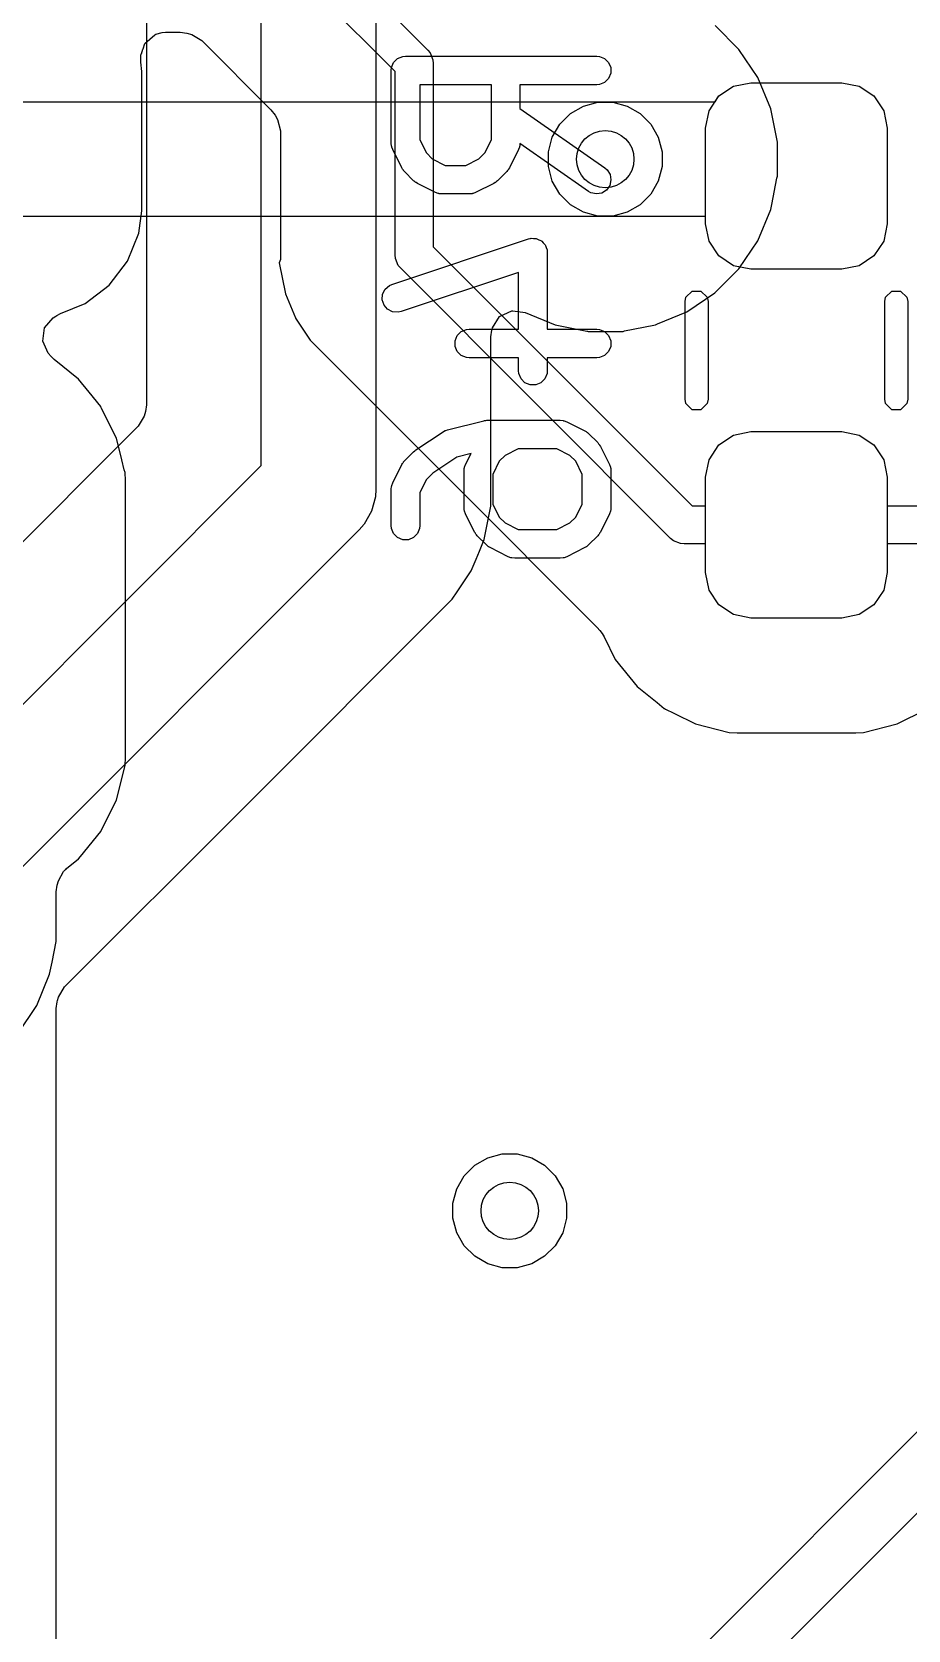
# Model space of a CAD drawing. Header units: inches. Extents: x 1.3 to 5.24, y -7.03 to -1.12.
# Drawn here: x 2.3622 to 2.5427, y -5.5784 to -5.2494 of the extents above; entities that cross this region are included whole.
import ezdxf

# ---------------------------------------------------------------- set-up
doc = ezdxf.new("R2010")
doc.units = ezdxf.units.IN
doc.header["$MEASUREMENT"] = 0
for name, color, linetype, true_color in [('B.Cu', 153, 'CONTINUOUS', 0x4d7fc4), ('B.Mask', 4, 'CONTINUOUS', 0x02ffee), ('B.Paste', 132, 'CONTINUOUS', 0x00c2c2), ('B.Silkscreen', 31, 'CONTINUOUS', 0xe8b2a7), ('F.Cu', 13, 'CONTINUOUS', 0xc83434), ('In1.Cu', 91, 'CONTINUOUS', 0x7fc87f), ('In2.Cu', 33, 'CONTINUOUS', 0xce7d2c)]:
    doc.layers.add(name, color=color, linetype=linetype, true_color=true_color)

msp = doc.modelspace()

# ---------------------------------------------------------------- linework, layer by layer
at = {"layer": 'B.Cu', "linetype": 'CONTINUOUS'}
for p, q in [((2.40967, -5.21907), (2.44373, -5.25312)), ((2.43701, -5.25754), (2.40526, -5.22579)), ((2.38542, -5.25174), (2.3875, -5.24996)), ((2.3875, -5.24996), (2.3877, -5.24986)), ((2.3877, -5.24986), (2.38903, -5.24948)), ((2.3877, -5.24986), (2.3877, -5.24986)), ((2.3877, -5.24986), (2.3877, -5.24986)), ((2.38903, -5.24948), (2.38904, -5.24948)), ((2.38904, -5.24948), (2.38971, -5.24943)), ((2.38971, -5.24943), (2.39274, -5.24943)), ((2.39274, -5.24943), (2.39412, -5.24963)), ((2.39412, -5.24963), (2.39511, -5.24992)), ((2.39511, -5.24992), (2.39719, -5.25115)), ((2.39719, -5.25115), (2.41144, -5.2654)), ((2.38462, -5.2555), (2.38463, -5.25465)), ((2.38463, -5.25425), (2.38469, -5.25392)), ((2.38463, -5.25436), (2.38463, -5.25425)), ((2.38463, -5.25437), (2.38463, -5.25436)), ((2.38463, -5.25465), (2.38463, -5.25437)), ((2.38463, -5.25465), (2.38463, -5.25465)), ((2.38469, -5.25392), (2.38476, -5.25393)), ((2.38476, -5.25393), (2.38506, -5.25292)), ((2.38506, -5.25292), (2.38508, -5.25285)), ((2.38508, -5.25285), (2.38509, -5.25284)), ((2.38509, -5.25284), (2.38542, -5.25174)), ((2.44373, -5.25312), (2.44422, -5.25372)), ((2.44422, -5.25372), (2.44481, -5.25514)), ((2.38461, -5.25556), (2.38462, -5.2555)), ((2.38461, -5.2556), (2.38461, -5.25556)), ((2.38486, -5.25751), (2.38461, -5.2556)), ((2.38486, -5.2862), (2.38486, -5.25751)), ((2.38486, -5.25751), (2.38486, -5.25751)), ((2.38486, -5.25751), (2.38486, -5.25751)), ((2.43701, -5.29528), (2.43701, -5.25754)), ((2.44481, -5.25514), (2.44488, -5.25591)), ((2.44488, -5.25591), (2.44488, -5.29364)), ((2.50372, -5.26258), (2.50676, -5.26055)), ((2.50676, -5.26055), (2.51033, -5.25984)), ((2.51033, -5.25984), (2.52904, -5.25984)), ((2.52904, -5.25984), (2.53261, -5.26055)), ((2.53261, -5.26055), (2.53565, -5.26258)), ((2.47312, -5.26622), (2.4758, -5.26468)), ((2.4758, -5.26468), (2.47877, -5.26388)), ((2.47877, -5.26388), (2.48031, -5.26378)), ((2.48031, -5.26378), (2.50292, -5.26378)), ((2.50292, -5.26378), (2.50372, -5.26258)), ((2.53565, -5.26258), (2.53767, -5.26561)), ((2.41144, -5.2654), (2.41227, -5.26652)), ((2.41227, -5.26652), (2.41277, -5.26742)), ((2.41277, -5.26742), (2.41337, -5.26976)), ((2.47094, -5.2684), (2.47312, -5.26622)), ((2.53767, -5.26561), (2.53839, -5.26919)), ((2.41337, -5.26976), (2.41337, -5.29625)), ((2.46861, -5.27405), (2.4694, -5.27107)), ((2.4694, -5.27107), (2.47094, -5.2684)), ((2.53839, -5.26919), (2.53839, -5.28888)), ((2.46861, -5.27713), (2.46861, -5.27405)), ((2.4694, -5.28011), (2.46861, -5.27713)), ((2.47094, -5.28278), (2.4694, -5.28011)), ((2.47312, -5.28496), (2.47094, -5.28278)), ((2.38425, -5.29082), (2.38486, -5.2862)), ((2.4758, -5.2865), (2.47312, -5.28496)), ((2.47877, -5.2873), (2.4758, -5.2865)), ((2.48031, -5.2874), (2.47877, -5.2873)), ((2.50098, -5.2874), (2.48031, -5.2874)), ((2.50098, -5.28888), (2.50098, -5.2874)), ((2.38187, -5.29657), (2.38425, -5.29082)), ((2.5017, -5.29246), (2.50098, -5.28888)), ((2.53839, -5.28888), (2.53767, -5.29246)), ((2.44488, -5.29364), (2.49819, -5.34695)), ((2.50372, -5.29549), (2.5017, -5.29246)), ((2.53767, -5.29246), (2.53565, -5.29549)), ((2.37808, -5.30151), (2.38187, -5.29657)), ((2.41337, -5.29625), (2.41316, -5.29695)), ((2.41316, -5.29695), (2.41443, -5.30332)), ((2.43708, -5.29604), (2.43701, -5.29528)), ((2.43767, -5.29746), (2.43708, -5.29604)), ((2.43816, -5.29806), (2.43767, -5.29746)), ((2.50676, -5.29752), (2.50372, -5.29549)), ((2.51033, -5.29823), (2.50676, -5.29752)), ((2.53261, -5.29752), (2.52904, -5.29823)), ((2.53565, -5.29549), (2.53261, -5.29752)), ((2.49377, -5.35367), (2.43816, -5.29806)), ((2.52904, -5.29823), (2.51033, -5.29823)), ((2.37314, -5.3053), (2.37808, -5.30151)), ((2.41443, -5.30332), (2.41443, -5.30332)), ((2.41443, -5.30332), (2.41443, -5.30332)), ((2.41443, -5.30332), (2.41443, -5.30332)), ((2.41443, -5.30332), (2.41443, -5.30332)), ((2.41443, -5.30332), (2.41648, -5.30829)), ((2.36731, -5.3078), (2.36809, -5.30739)), ((2.36809, -5.30739), (2.37314, -5.3053)), ((2.36442, -5.31306), (2.36481, -5.31034)), ((2.36481, -5.31034), (2.3666, -5.30826)), ((2.3666, -5.30826), (2.36714, -5.30791)), ((2.36714, -5.30791), (2.36731, -5.3078)), ((2.36714, -5.30791), (2.36714, -5.30791)), ((2.41648, -5.30829), (2.4165, -5.30834)), ((2.4165, -5.30834), (2.41952, -5.31286)), ((2.36557, -5.31556), (2.36442, -5.31306)), ((2.41952, -5.31286), (2.41952, -5.31286)), ((2.41952, -5.31286), (2.44924, -5.34257)), ((2.36613, -5.31621), (2.36557, -5.31556)), ((2.36675, -5.31681), (2.36613, -5.31621)), ((2.37181, -5.32087), (2.36675, -5.31681)), ((2.37399, -5.32358), (2.37181, -5.32087)), ((2.37181, -5.32087), (2.37181, -5.32087)), ((2.37637, -5.32655), (2.37399, -5.32358)), ((2.37649, -5.32679), (2.37637, -5.32655)), ((2.37637, -5.32655), (2.37637, -5.32655)), ((2.37961, -5.33307), (2.37649, -5.32679)), ((2.38071, -5.33752), (2.37961, -5.33307)), ((2.50372, -5.33443), (2.50676, -5.3324)), ((2.50676, -5.3324), (2.51033, -5.33169)), ((2.51033, -5.33169), (2.52904, -5.33169)), ((2.52904, -5.33169), (2.53261, -5.3324)), ((2.53261, -5.3324), (2.53565, -5.33443)), ((2.5017, -5.33747), (2.50372, -5.33443)), ((2.53565, -5.33443), (2.53767, -5.33747)), ((2.38122, -5.33953), (2.38071, -5.33752)), ((2.38137, -5.34014), (2.38122, -5.33953)), ((2.38148, -5.34177), (2.38137, -5.34014)), ((2.50098, -5.34104), (2.5017, -5.33747)), ((2.53767, -5.33747), (2.53839, -5.34104)), ((2.38148, -5.39878), (2.38148, -5.34177)), ((2.44924, -5.34257), (2.47867, -5.37201)), ((2.50098, -5.34695), (2.50098, -5.34104)), ((2.53839, -5.34104), (2.53839, -5.34695)), ((2.49819, -5.34695), (2.50098, -5.34695)), ((2.53839, -5.34695), (2.56004, -5.34695)), ((2.49437, -5.35416), (2.49377, -5.35367)), ((2.49579, -5.35475), (2.49437, -5.35416)), ((2.49656, -5.35482), (2.49579, -5.35475)), ((2.50098, -5.35482), (2.49656, -5.35482)), ((2.50098, -5.36073), (2.50098, -5.35482)), ((2.56004, -5.35482), (2.53839, -5.35482)), ((2.53839, -5.35482), (2.53839, -5.36073)), ((2.5017, -5.36431), (2.50098, -5.36073)), ((2.53839, -5.36073), (2.53767, -5.36431)), ((2.50372, -5.36734), (2.5017, -5.36431)), ((2.53767, -5.36431), (2.53565, -5.36734)), ((2.50676, -5.36937), (2.50372, -5.36734)), ((2.51033, -5.37008), (2.50676, -5.36937)), ((2.52904, -5.37008), (2.51033, -5.37008)), ((2.53261, -5.36937), (2.52904, -5.37008)), ((2.53565, -5.36734), (2.53261, -5.36937)), ((2.47867, -5.37201), (2.47919, -5.37261)), ((2.47919, -5.37261), (2.47965, -5.37325)), ((2.47965, -5.37325), (2.48005, -5.37393)), ((2.48005, -5.37393), (2.48237, -5.3786)), ((2.48237, -5.3786), (2.48237, -5.3786)), ((2.48237, -5.3786), (2.48535, -5.38231)), ((2.48535, -5.38231), (2.48535, -5.38231)), ((2.48535, -5.38231), (2.48535, -5.38231)), ((2.48535, -5.38231), (2.48687, -5.38419)), ((2.48687, -5.38419), (2.48687, -5.3842)), ((2.48687, -5.3842), (2.49097, -5.38749)), ((2.49097, -5.38749), (2.49246, -5.38869)), ((2.49246, -5.38869), (2.49246, -5.38869)), ((2.49246, -5.38869), (2.49251, -5.38873)), ((2.49251, -5.38873), (2.49273, -5.38882)), ((2.49273, -5.38882), (2.49446, -5.38968)), ((2.49446, -5.38968), (2.49446, -5.38968)), ((2.49446, -5.38968), (2.49889, -5.39188)), ((2.54048, -5.39188), (2.54642, -5.38894)), ((2.49889, -5.39188), (2.50585, -5.39361)), ((2.53352, -5.39361), (2.54048, -5.39188)), ((2.50585, -5.39361), (2.50585, -5.39361)), ((2.50585, -5.39361), (2.50585, -5.39361)), ((2.50585, -5.39361), (2.50747, -5.39372)), ((2.50747, -5.39372), (2.5319, -5.39372)), ((2.5319, -5.39372), (2.53352, -5.39361)), ((2.38137, -5.40041), (2.38148, -5.39878)), ((2.37961, -5.40748), (2.38137, -5.40041)), ((2.37637, -5.41401), (2.37961, -5.40748)), ((2.37221, -5.41919), (2.37637, -5.41401)), ((2.37181, -5.41968), (2.37221, -5.41919)), ((2.37221, -5.41919), (2.37221, -5.41919)), ((2.37221, -5.41919), (2.37221, -5.41919)), ((2.36767, -5.42415), (2.36872, -5.42226)), ((2.36872, -5.42226), (2.36876, -5.42221)), ((2.36876, -5.42221), (2.36914, -5.42185)), ((2.36914, -5.42185), (2.36915, -5.42183)), ((2.36915, -5.42183), (2.36917, -5.42183)), ((2.36917, -5.42183), (2.36934, -5.42167)), ((2.36934, -5.42167), (2.37181, -5.41968)), ((2.3672, -5.42642), (2.3674, -5.42505)), ((2.3674, -5.42505), (2.36767, -5.42415)), ((2.3672, -5.43657), (2.3672, -5.42642)), ((2.36634, -5.44092), (2.36719, -5.43665)), ((2.36719, -5.43665), (2.3672, -5.43657)), ((2.36584, -5.44341), (2.36622, -5.44153)), ((2.36622, -5.44153), (2.36634, -5.44092)), ((2.36317, -5.44986), (2.36584, -5.44341)), ((2.35929, -5.45567), (2.36317, -5.44986))]:
    msp.add_line(p, q, dxfattribs=at)
at = {"layer": 'B.Cu'}
for centre in [(2.48031, -5.27559), (2.46063, -5.49213)]:
    msp.add_circle(centre, 0.00591, dxfattribs=at)
at = {"layer": 'B.Mask', "linetype": 'CONTINUOUS'}
for p, q in [((2.50372, -5.26258), (2.50676, -5.26055)), ((2.50676, -5.26055), (2.51033, -5.25984)), ((2.51033, -5.25984), (2.52904, -5.25984)), ((2.52904, -5.25984), (2.53261, -5.26055)), ((2.53261, -5.26055), (2.53565, -5.26258)), ((2.5017, -5.26561), (2.50372, -5.26258)), ((2.53565, -5.26258), (2.53767, -5.26561)), ((2.50098, -5.26919), (2.5017, -5.26561)), ((2.53767, -5.26561), (2.53839, -5.26919)), ((2.50098, -5.28888), (2.50098, -5.26919)), ((2.53839, -5.26919), (2.53839, -5.28888)), ((2.5017, -5.29246), (2.50098, -5.28888)), ((2.53839, -5.28888), (2.53767, -5.29246)), ((2.50372, -5.29549), (2.5017, -5.29246)), ((2.53767, -5.29246), (2.53565, -5.29549)), ((2.50676, -5.29752), (2.50372, -5.29549)), ((2.51033, -5.29823), (2.50676, -5.29752)), ((2.53261, -5.29752), (2.52904, -5.29823)), ((2.53565, -5.29549), (2.53261, -5.29752)), ((2.52904, -5.29823), (2.51033, -5.29823)), ((2.50372, -5.33443), (2.50676, -5.3324)), ((2.50676, -5.3324), (2.51033, -5.33169)), ((2.51033, -5.33169), (2.52904, -5.33169)), ((2.52904, -5.33169), (2.53261, -5.3324)), ((2.53261, -5.3324), (2.53565, -5.33443)), ((2.5017, -5.33747), (2.50372, -5.33443)), ((2.53565, -5.33443), (2.53767, -5.33747)), ((2.50098, -5.34104), (2.5017, -5.33747)), ((2.53767, -5.33747), (2.53839, -5.34104)), ((2.50098, -5.36073), (2.50098, -5.34104)), ((2.53839, -5.34104), (2.53839, -5.36073)), ((2.5017, -5.36431), (2.50098, -5.36073)), ((2.53839, -5.36073), (2.53767, -5.36431)), ((2.50372, -5.36734), (2.5017, -5.36431)), ((2.53767, -5.36431), (2.53565, -5.36734)), ((2.50676, -5.36937), (2.50372, -5.36734)), ((2.51033, -5.37008), (2.50676, -5.36937)), ((2.52904, -5.37008), (2.51033, -5.37008)), ((2.53261, -5.36937), (2.52904, -5.37008)), ((2.53565, -5.36734), (2.53261, -5.36937))]:
    msp.add_line(p, q, dxfattribs=at)
at = {"layer": 'B.Paste', "linetype": 'CONTINUOUS'}
for p, q in [((2.50372, -5.26258), (2.50676, -5.26055)), ((2.50676, -5.26055), (2.51033, -5.25984)), ((2.51033, -5.25984), (2.52904, -5.25984)), ((2.52904, -5.25984), (2.53261, -5.26055)), ((2.53261, -5.26055), (2.53565, -5.26258)), ((2.5017, -5.26561), (2.50372, -5.26258)), ((2.53565, -5.26258), (2.53767, -5.26561)), ((2.50098, -5.26919), (2.5017, -5.26561)), ((2.53767, -5.26561), (2.53839, -5.26919)), ((2.50098, -5.28888), (2.50098, -5.26919)), ((2.53839, -5.26919), (2.53839, -5.28888)), ((2.5017, -5.29246), (2.50098, -5.28888)), ((2.53839, -5.28888), (2.53767, -5.29246)), ((2.50372, -5.29549), (2.5017, -5.29246)), ((2.53767, -5.29246), (2.53565, -5.29549)), ((2.50676, -5.29752), (2.50372, -5.29549)), ((2.51033, -5.29823), (2.50676, -5.29752)), ((2.53261, -5.29752), (2.52904, -5.29823)), ((2.53565, -5.29549), (2.53261, -5.29752)), ((2.52904, -5.29823), (2.51033, -5.29823)), ((2.50372, -5.33443), (2.50676, -5.3324)), ((2.50676, -5.3324), (2.51033, -5.33169)), ((2.51033, -5.33169), (2.52904, -5.33169)), ((2.52904, -5.33169), (2.53261, -5.3324)), ((2.53261, -5.3324), (2.53565, -5.33443)), ((2.5017, -5.33747), (2.50372, -5.33443)), ((2.53565, -5.33443), (2.53767, -5.33747)), ((2.50098, -5.34104), (2.5017, -5.33747)), ((2.53767, -5.33747), (2.53839, -5.34104)), ((2.50098, -5.36073), (2.50098, -5.34104)), ((2.53839, -5.34104), (2.53839, -5.36073)), ((2.5017, -5.36431), (2.50098, -5.36073)), ((2.53839, -5.36073), (2.53767, -5.36431)), ((2.50372, -5.36734), (2.5017, -5.36431)), ((2.53767, -5.36431), (2.53565, -5.36734)), ((2.50676, -5.36937), (2.50372, -5.36734)), ((2.51033, -5.37008), (2.50676, -5.36937)), ((2.52904, -5.37008), (2.51033, -5.37008)), ((2.53261, -5.36937), (2.52904, -5.37008)), ((2.53565, -5.36734), (2.53261, -5.36937))]:
    msp.add_line(p, q, dxfattribs=at)
at = {"layer": 'B.Silkscreen', "linetype": 'CONTINUOUS'}
for p, q in [((2.43671, -5.25567), (2.43753, -5.25486)), ((2.43753, -5.25486), (2.43859, -5.25442)), ((2.43859, -5.25442), (2.43917, -5.25436)), ((2.43917, -5.25436), (2.47854, -5.25436)), ((2.47854, -5.25436), (2.47911, -5.25442)), ((2.47911, -5.25442), (2.48018, -5.25486)), ((2.48018, -5.25486), (2.48099, -5.25567)), ((2.43621, -5.25731), (2.43627, -5.25674)), ((2.43621, -5.27231), (2.43621, -5.25731)), ((2.43627, -5.25674), (2.43671, -5.25567)), ((2.48099, -5.25567), (2.48143, -5.25674)), ((2.48143, -5.25789), (2.48099, -5.25895)), ((2.48143, -5.25674), (2.48143, -5.25789)), ((2.45684, -5.26026), (2.44212, -5.26026)), ((2.44212, -5.26026), (2.44212, -5.27161)), ((2.45684, -5.27161), (2.45684, -5.26026)), ((2.47854, -5.26026), (2.46274, -5.26026)), ((2.46274, -5.26026), (2.46274, -5.26515)), ((2.47911, -5.26021), (2.47854, -5.26026)), ((2.48018, -5.25977), (2.47911, -5.26021)), ((2.48099, -5.25895), (2.48018, -5.25977)), ((2.46274, -5.26515), (2.48023, -5.27739)), ((2.43627, -5.27289), (2.43621, -5.27231)), ((2.43631, -5.27298), (2.43627, -5.27289)), ((2.43632, -5.27309), (2.43631, -5.27298)), ((2.43653, -5.27363), (2.43632, -5.27309)), ((2.4384, -5.27738), (2.43653, -5.27363)), ((2.44212, -5.27161), (2.44347, -5.27431)), ((2.44347, -5.27431), (2.44466, -5.27551)), ((2.45429, -5.27551), (2.45549, -5.27431)), ((2.45549, -5.27431), (2.45684, -5.27161)), ((2.46243, -5.27363), (2.46055, -5.27738)), ((2.46264, -5.27309), (2.46243, -5.27363)), ((2.46268, -5.27289), (2.46264, -5.27298)), ((2.46264, -5.27298), (2.46264, -5.27309)), ((2.46274, -5.27235), (2.46268, -5.27289)), ((2.47684, -5.28223), (2.46274, -5.27235)), ((2.43856, -5.27763), (2.4384, -5.27738)), ((2.43859, -5.2777), (2.43856, -5.27763)), ((2.43865, -5.27778), (2.43859, -5.2777)), ((2.43871, -5.27787), (2.43865, -5.27778)), ((2.43877, -5.27792), (2.43871, -5.27787)), ((2.43895, -5.27815), (2.43877, -5.27792)), ((2.44466, -5.27551), (2.44736, -5.27686)), ((2.44736, -5.27686), (2.45159, -5.27686)), ((2.45159, -5.27686), (2.45429, -5.27551)), ((2.46019, -5.27792), (2.46, -5.27815)), ((2.46025, -5.27787), (2.46019, -5.27792)), ((2.4603, -5.27778), (2.46025, -5.27787)), ((2.46037, -5.2777), (2.4603, -5.27778)), ((2.4604, -5.27763), (2.46037, -5.2777)), ((2.46055, -5.27738), (2.4604, -5.27763)), ((2.48023, -5.27739), (2.48067, -5.27777)), ((2.48067, -5.27777), (2.48129, -5.27874)), ((2.44083, -5.28002), (2.43895, -5.27815)), ((2.44105, -5.28021), (2.44083, -5.28002)), ((2.44111, -5.28027), (2.44105, -5.28021)), ((2.44119, -5.28032), (2.44111, -5.28027)), ((2.44128, -5.28039), (2.44119, -5.28032)), ((2.44135, -5.28042), (2.44128, -5.28039)), ((2.4416, -5.28057), (2.44135, -5.28042)), ((2.44534, -5.28245), (2.4416, -5.28057)), ((2.45736, -5.28057), (2.45361, -5.28245)), ((2.45761, -5.28042), (2.45736, -5.28057)), ((2.45768, -5.28039), (2.45761, -5.28042)), ((2.45776, -5.28032), (2.45768, -5.28039)), ((2.45785, -5.28027), (2.45776, -5.28032)), ((2.4579, -5.28021), (2.45785, -5.28027)), ((2.45813, -5.28002), (2.4579, -5.28021)), ((2.46, -5.27815), (2.45813, -5.28002)), ((2.48124, -5.281), (2.48058, -5.28194)), ((2.48149, -5.27987), (2.48124, -5.281)), ((2.48129, -5.27874), (2.48149, -5.27987)), ((2.44589, -5.28266), (2.44534, -5.28245)), ((2.44599, -5.28266), (2.44589, -5.28266)), ((2.44609, -5.2827), (2.44599, -5.28266)), ((2.44667, -5.28276), (2.44609, -5.2827)), ((2.45229, -5.28276), (2.44667, -5.28276)), ((2.45287, -5.2827), (2.45229, -5.28276)), ((2.45296, -5.28266), (2.45287, -5.2827)), ((2.45307, -5.28266), (2.45296, -5.28266)), ((2.45361, -5.28245), (2.45307, -5.28266)), ((2.47735, -5.28251), (2.47684, -5.28223)), ((2.47847, -5.28276), (2.47735, -5.28251)), ((2.47961, -5.28256), (2.47847, -5.28276)), ((2.48058, -5.28194), (2.47961, -5.28256)), ((2.43636, -5.30138), (2.46448, -5.29201)), ((2.46448, -5.29201), (2.46476, -5.29194)), ((2.46476, -5.29194), (2.46484, -5.29191)), ((2.46484, -5.29191), (2.4649, -5.29191)), ((2.4649, -5.29191), (2.46504, -5.29188)), ((2.46504, -5.29188), (2.46552, -5.29191)), ((2.46552, -5.29191), (2.46599, -5.29191)), ((2.46599, -5.29191), (2.46609, -5.29195)), ((2.46609, -5.29195), (2.46619, -5.29196)), ((2.46619, -5.29196), (2.46662, -5.29217)), ((2.46662, -5.29217), (2.46705, -5.29235)), ((2.46705, -5.29235), (2.46713, -5.29243)), ((2.46713, -5.29243), (2.46722, -5.29247)), ((2.46722, -5.29247), (2.46753, -5.29283)), ((2.46753, -5.29283), (2.46787, -5.29317)), ((2.46787, -5.29317), (2.46791, -5.29326)), ((2.46791, -5.29326), (2.46798, -5.29334)), ((2.46798, -5.29334), (2.46813, -5.29379)), ((2.46813, -5.29379), (2.46831, -5.29423)), ((2.46831, -5.29423), (2.46832, -5.29438)), ((2.46832, -5.29438), (2.46834, -5.29444)), ((2.46834, -5.29444), (2.46834, -5.29452)), ((2.46834, -5.29452), (2.46837, -5.29481)), ((2.46837, -5.29481), (2.46837, -5.3106)), ((2.46246, -5.2989), (2.43823, -5.30698)), ((2.46246, -5.3106), (2.46246, -5.2989)), ((2.43436, -5.30455), (2.43444, -5.3034)), ((2.43444, -5.3034), (2.43496, -5.30237)), ((2.43496, -5.30237), (2.43583, -5.30162)), ((2.43583, -5.30162), (2.43636, -5.30138)), ((2.49675, -5.30493), (2.49693, -5.30403)), ((2.49693, -5.30403), (2.49821, -5.30275)), ((2.49821, -5.30275), (2.50002, -5.30275)), ((2.50002, -5.30275), (2.5013, -5.30403)), ((2.5013, -5.30403), (2.50148, -5.30493)), ((2.53789, -5.30493), (2.53807, -5.30403)), ((2.53807, -5.30403), (2.53935, -5.30275)), ((2.53935, -5.30275), (2.54116, -5.30275)), ((2.54116, -5.30275), (2.54244, -5.30403)), ((2.54244, -5.30403), (2.54262, -5.30493)), ((2.43473, -5.30564), (2.43436, -5.30455)), ((2.43548, -5.30651), (2.43473, -5.30564)), ((2.43651, -5.30703), (2.43548, -5.30651)), ((2.43766, -5.30711), (2.43651, -5.30703)), ((2.43823, -5.30698), (2.43766, -5.30711)), ((2.49675, -5.32499), (2.49675, -5.30493)), ((2.50148, -5.30493), (2.50148, -5.32499)), ((2.53789, -5.32499), (2.53789, -5.30493)), ((2.54262, -5.30493), (2.54262, -5.32499)), ((2.45065, -5.3111), (2.45171, -5.31066)), ((2.45171, -5.31066), (2.45229, -5.3106)), ((2.45229, -5.3106), (2.46246, -5.3106)), ((2.46837, -5.3106), (2.47854, -5.3106)), ((2.47854, -5.3106), (2.47911, -5.31066)), ((2.47911, -5.31066), (2.48018, -5.3111)), ((2.44939, -5.31298), (2.44983, -5.31191)), ((2.44939, -5.31413), (2.44939, -5.31298)), ((2.44983, -5.3152), (2.44939, -5.31413)), ((2.44983, -5.31191), (2.45065, -5.3111)), ((2.48018, -5.3111), (2.48099, -5.31191)), ((2.48099, -5.31191), (2.48143, -5.31298)), ((2.48143, -5.31413), (2.48099, -5.3152)), ((2.48143, -5.31298), (2.48143, -5.31413)), ((2.45065, -5.31601), (2.44983, -5.3152)), ((2.45171, -5.31645), (2.45065, -5.31601)), ((2.45229, -5.31651), (2.45171, -5.31645)), ((2.46246, -5.31651), (2.45229, -5.31651)), ((2.46246, -5.31918), (2.46246, -5.31651)), ((2.47854, -5.31651), (2.46837, -5.31651)), ((2.46837, -5.31651), (2.46837, -5.31918)), ((2.47911, -5.31645), (2.47854, -5.31651)), ((2.48018, -5.31601), (2.47911, -5.31645)), ((2.48099, -5.3152), (2.48018, -5.31601)), ((2.46252, -5.31975), (2.46246, -5.31918)), ((2.46296, -5.32082), (2.46252, -5.31975)), ((2.46831, -5.31975), (2.46787, -5.32082)), ((2.46837, -5.31918), (2.46831, -5.31975)), ((2.46377, -5.32163), (2.46296, -5.32082)), ((2.46484, -5.32207), (2.46377, -5.32163)), ((2.46599, -5.32207), (2.46484, -5.32207)), ((2.46705, -5.32163), (2.46599, -5.32207)), ((2.46787, -5.32082), (2.46705, -5.32163)), ((2.49693, -5.32589), (2.49675, -5.32499)), ((2.49821, -5.32717), (2.49693, -5.32589)), ((2.50002, -5.32717), (2.49821, -5.32717)), ((2.5013, -5.32589), (2.50002, -5.32717)), ((2.50148, -5.32499), (2.5013, -5.32589)), ((2.53807, -5.32589), (2.53789, -5.32499)), ((2.53935, -5.32717), (2.53807, -5.32589)), ((2.54116, -5.32717), (2.53935, -5.32717)), ((2.54244, -5.32589), (2.54116, -5.32717)), ((2.54262, -5.32499), (2.54244, -5.32589)), ((2.44782, -5.33131), (2.45532, -5.32944)), ((2.45532, -5.32944), (2.45542, -5.32942)), ((2.45542, -5.32942), (2.45546, -5.32941)), ((2.45546, -5.32941), (2.45568, -5.32938)), ((2.45568, -5.32938), (2.4559, -5.32935)), ((2.4559, -5.32935), (2.45594, -5.32936)), ((2.45594, -5.32936), (2.45604, -5.32935)), ((2.45604, -5.32935), (2.47104, -5.32935)), ((2.47104, -5.32935), (2.47161, -5.32941)), ((2.47161, -5.32941), (2.47171, -5.32945)), ((2.47171, -5.32945), (2.47182, -5.32945)), ((2.47182, -5.32945), (2.47236, -5.32966)), ((2.47236, -5.32966), (2.47611, -5.33154)), ((2.44128, -5.33547), (2.4469, -5.33172)), ((2.4469, -5.33172), (2.44722, -5.33155)), ((2.44722, -5.33155), (2.44728, -5.33151)), ((2.44728, -5.33151), (2.44735, -5.33148)), ((2.44735, -5.33148), (2.44741, -5.33145)), ((2.44741, -5.33145), (2.44748, -5.33143)), ((2.44748, -5.33143), (2.44782, -5.33131)), ((2.47611, -5.33154), (2.47635, -5.33169)), ((2.47635, -5.33169), (2.47643, -5.33172)), ((2.47643, -5.33172), (2.47651, -5.33179)), ((2.47651, -5.33179), (2.4766, -5.33184)), ((2.4766, -5.33184), (2.47665, -5.3319)), ((2.47665, -5.3319), (2.47687, -5.33209)), ((2.47687, -5.33209), (2.47875, -5.33396)), ((2.43895, -5.33771), (2.44083, -5.33584)), ((2.44083, -5.33584), (2.44106, -5.33565)), ((2.44083, -5.33584), (2.44083, -5.33584)), ((2.44083, -5.33584), (2.44083, -5.33584)), ((2.44106, -5.33565), (2.44128, -5.33547)), ((2.44128, -5.33547), (2.44128, -5.33547)), ((2.44128, -5.33547), (2.44128, -5.33547)), ((2.44975, -5.33692), (2.4448, -5.34022)), ((2.45267, -5.33619), (2.44975, -5.33692)), ((2.45152, -5.33848), (2.45267, -5.33619)), ((2.45966, -5.3366), (2.45847, -5.3378)), ((2.46236, -5.33525), (2.45966, -5.3366)), ((2.47034, -5.33525), (2.46236, -5.33525)), ((2.47304, -5.3366), (2.47034, -5.33525)), ((2.47423, -5.3378), (2.47304, -5.3366)), ((2.47875, -5.33396), (2.47894, -5.33419)), ((2.47894, -5.33419), (2.47899, -5.33424)), ((2.47899, -5.33424), (2.47905, -5.33433)), ((2.47905, -5.33433), (2.47912, -5.33441)), ((2.47912, -5.33441), (2.47915, -5.33448)), ((2.47915, -5.33448), (2.4793, -5.33473)), ((2.4793, -5.33473), (2.48118, -5.33848)), ((2.43653, -5.34223), (2.4384, -5.33848)), ((2.4384, -5.33848), (2.43856, -5.33823)), ((2.43856, -5.33823), (2.43859, -5.33816)), ((2.43859, -5.33816), (2.43865, -5.33808)), ((2.43865, -5.33808), (2.43871, -5.33799)), ((2.43871, -5.33799), (2.43877, -5.33794)), ((2.43877, -5.33794), (2.43895, -5.33771)), ((2.4448, -5.34022), (2.44347, -5.34155)), ((2.45121, -5.3398), (2.45127, -5.33923)), ((2.45121, -5.3473), (2.45121, -5.3398)), ((2.45127, -5.33923), (2.45131, -5.33913)), ((2.45131, -5.33913), (2.45132, -5.33902)), ((2.45132, -5.33902), (2.45152, -5.33848)), ((2.45847, -5.3378), (2.45712, -5.3405)), ((2.47558, -5.3405), (2.47423, -5.3378)), ((2.48118, -5.33848), (2.48138, -5.33902)), ((2.48138, -5.33902), (2.48139, -5.33913)), ((2.48139, -5.33913), (2.48143, -5.33923)), ((2.48143, -5.33923), (2.48149, -5.3398)), ((2.48149, -5.3398), (2.48149, -5.3473)), ((2.43621, -5.34355), (2.43627, -5.34297)), ((2.43621, -5.35105), (2.43621, -5.34355)), ((2.43627, -5.34297), (2.43631, -5.34288)), ((2.43631, -5.34288), (2.43632, -5.34277)), ((2.43632, -5.34277), (2.43653, -5.34223)), ((2.44347, -5.34155), (2.44212, -5.34425)), ((2.45712, -5.3405), (2.45712, -5.3466)), ((2.47558, -5.3466), (2.47558, -5.3405)), ((2.44212, -5.34425), (2.44212, -5.35105)), ((2.45712, -5.3466), (2.45847, -5.3493)), ((2.47423, -5.3493), (2.47558, -5.3466)), ((2.45127, -5.34788), (2.45121, -5.3473)), ((2.45131, -5.34797), (2.45127, -5.34788)), ((2.45132, -5.34808), (2.45131, -5.34797)), ((2.45152, -5.34862), (2.45132, -5.34808)), ((2.4534, -5.35237), (2.45152, -5.34862)), ((2.45847, -5.3493), (2.45966, -5.3505)), ((2.47304, -5.3505), (2.47423, -5.3493)), ((2.48118, -5.34862), (2.4793, -5.35237)), ((2.48138, -5.34808), (2.48118, -5.34862)), ((2.48139, -5.34797), (2.48138, -5.34808)), ((2.48143, -5.34788), (2.48139, -5.34797)), ((2.48149, -5.3473), (2.48143, -5.34788)), ((2.43627, -5.35163), (2.43621, -5.35105)), ((2.43671, -5.35269), (2.43627, -5.35163)), ((2.43753, -5.3535), (2.43671, -5.35269)), ((2.43859, -5.35395), (2.43753, -5.3535)), ((2.44081, -5.3535), (2.43974, -5.35395)), ((2.44162, -5.35269), (2.44081, -5.3535)), ((2.44206, -5.35163), (2.44162, -5.35269)), ((2.44212, -5.35105), (2.44206, -5.35163)), ((2.45355, -5.35262), (2.4534, -5.35237)), ((2.45358, -5.35269), (2.45355, -5.35262)), ((2.45365, -5.35277), (2.45358, -5.35269)), ((2.45371, -5.35286), (2.45365, -5.35277)), ((2.45377, -5.35291), (2.45371, -5.35286)), ((2.45395, -5.35314), (2.45377, -5.35291)), ((2.45583, -5.35501), (2.45395, -5.35314)), ((2.45966, -5.3505), (2.46236, -5.35185)), ((2.46236, -5.35185), (2.47034, -5.35185)), ((2.47034, -5.35185), (2.47304, -5.3505)), ((2.47875, -5.35314), (2.47687, -5.35501)), ((2.47894, -5.35291), (2.47875, -5.35314)), ((2.47899, -5.35286), (2.47894, -5.35291)), ((2.47905, -5.35277), (2.47899, -5.35286)), ((2.47912, -5.35269), (2.47905, -5.35277)), ((2.47915, -5.35262), (2.47912, -5.35269)), ((2.4793, -5.35237), (2.47915, -5.35262)), ((2.43974, -5.35395), (2.43859, -5.35395)), ((2.45605, -5.3552), (2.45583, -5.35501)), ((2.4561, -5.35526), (2.45605, -5.3552)), ((2.45619, -5.35531), (2.4561, -5.35526)), ((2.45627, -5.35538), (2.45619, -5.35531)), ((2.45635, -5.35541), (2.45627, -5.35538)), ((2.45659, -5.35557), (2.45635, -5.35541)), ((2.46034, -5.35744), (2.45659, -5.35557)), ((2.47611, -5.35557), (2.47236, -5.35744)), ((2.47635, -5.35541), (2.47611, -5.35557)), ((2.47643, -5.35538), (2.47635, -5.35541)), ((2.47651, -5.35531), (2.47643, -5.35538)), ((2.4766, -5.35526), (2.47651, -5.35531)), ((2.47665, -5.3552), (2.4766, -5.35526)), ((2.47687, -5.35501), (2.47665, -5.3552)), ((2.46088, -5.35765), (2.46034, -5.35744)), ((2.46099, -5.35765), (2.46088, -5.35765)), ((2.46109, -5.3577), (2.46099, -5.35765)), ((2.46166, -5.35775), (2.46109, -5.3577)), ((2.47104, -5.35775), (2.46166, -5.35775)), ((2.47161, -5.3577), (2.47104, -5.35775)), ((2.47171, -5.35765), (2.47161, -5.3577)), ((2.47182, -5.35765), (2.47171, -5.35765)), ((2.47236, -5.35744), (2.47182, -5.35765))]:
    msp.add_line(p, q, dxfattribs=at)
at = {"layer": 'F.Cu', "linetype": 'CONTINUOUS'}
for p, q in [((2.40945, -5.33867), (2.40945, -4.85824)), ((2.43307, -4.85824), (2.43307, -5.34356)), ((2.38581, -4.87078), (2.38581, -5.32615)), ((2.50785, -5.25299), (2.50292, -5.24805)), ((2.51173, -5.2588), (2.50785, -5.25299)), ((2.50785, -5.25299), (2.50785, -5.25299)), ((2.50785, -5.25299), (2.50785, -5.25299)), ((2.51441, -5.26525), (2.51173, -5.2588)), ((2.51173, -5.2588), (2.51173, -5.2588)), ((2.47312, -5.26622), (2.4758, -5.26468)), ((2.4758, -5.26468), (2.47877, -5.26388)), ((2.47877, -5.26388), (2.48186, -5.26388)), ((2.48186, -5.26388), (2.48483, -5.26468)), ((2.48483, -5.26468), (2.48751, -5.26622)), ((2.47094, -5.2684), (2.47312, -5.26622)), ((2.48751, -5.26622), (2.48969, -5.2684)), ((2.51577, -5.2721), (2.51441, -5.26525)), ((2.51441, -5.26525), (2.51441, -5.26525)), ((2.46861, -5.27405), (2.4694, -5.27107)), ((2.4694, -5.27107), (2.47094, -5.2684)), ((2.48969, -5.2684), (2.49123, -5.27107)), ((2.49123, -5.27107), (2.49202, -5.27405)), ((2.46861, -5.27713), (2.46861, -5.27405)), ((2.49202, -5.27405), (2.49202, -5.27713)), ((2.51577, -5.27908), (2.51577, -5.2721)), ((2.51577, -5.2721), (2.51577, -5.2721)), ((2.51577, -5.2721), (2.51577, -5.2721)), ((2.4694, -5.28011), (2.46861, -5.27713)), ((2.49202, -5.27713), (2.49123, -5.28011)), ((2.47094, -5.28278), (2.4694, -5.28011)), ((2.49123, -5.28011), (2.48969, -5.28278)), ((2.5146, -5.28493), (2.51568, -5.27952)), ((2.51568, -5.27952), (2.51577, -5.27908)), ((2.47312, -5.28496), (2.47094, -5.28278)), ((2.48969, -5.28278), (2.48751, -5.28496)), ((2.4758, -5.2865), (2.47312, -5.28496)), ((2.47877, -5.2873), (2.4758, -5.2865)), ((2.48186, -5.2873), (2.47877, -5.2873)), ((2.48483, -5.2865), (2.48186, -5.2873)), ((2.48751, -5.28496), (2.48483, -5.2865)), ((2.51173, -5.29238), (2.51441, -5.28593)), ((2.51441, -5.28593), (2.5146, -5.28493)), ((2.50785, -5.29819), (2.51173, -5.29238)), ((2.50291, -5.30313), (2.50785, -5.29819)), ((2.49711, -5.30701), (2.50291, -5.30313)), ((2.45855, -5.30798), (2.46105, -5.30684)), ((2.46105, -5.30684), (2.46126, -5.30681)), ((2.46126, -5.30681), (2.46382, -5.30713)), ((2.46382, -5.30713), (2.46997, -5.30968)), ((2.4911, -5.3095), (2.49711, -5.30701)), ((2.49711, -5.30701), (2.49711, -5.30701)), ((2.49711, -5.30701), (2.49711, -5.30701)), ((2.45671, -5.3122), (2.45691, -5.31082)), ((2.45691, -5.31082), (2.45698, -5.31059)), ((2.45698, -5.31059), (2.45706, -5.3103)), ((2.45706, -5.3103), (2.45855, -5.30798)), ((2.46997, -5.30968), (2.46997, -5.30968)), ((2.46997, -5.30968), (2.46997, -5.30968)), ((2.46997, -5.30968), (2.46997, -5.30968)), ((2.46997, -5.30968), (2.47652, -5.31098)), ((2.48428, -5.31095), (2.48609, -5.31059)), ((2.48609, -5.31059), (2.49066, -5.30968)), ((2.48609, -5.31059), (2.48609, -5.31059)), ((2.49066, -5.30968), (2.49079, -5.30963)), ((2.49066, -5.30968), (2.49066, -5.30968)), ((2.49066, -5.30968), (2.49066, -5.30968)), ((2.49066, -5.30968), (2.49066, -5.30968)), ((2.49066, -5.30968), (2.49066, -5.30968)), ((2.49079, -5.30963), (2.4911, -5.3095)), ((2.4911, -5.3095), (2.4911, -5.3095)), ((2.45671, -5.34007), (2.45671, -5.3122)), ((2.47652, -5.31098), (2.47663, -5.31101)), ((2.47663, -5.31101), (2.47682, -5.31104)), ((2.47682, -5.31104), (2.48381, -5.31104)), ((2.48381, -5.31104), (2.48397, -5.31104)), ((2.48397, -5.31104), (2.48428, -5.31095)), ((2.38581, -5.32615), (2.38561, -5.32753)), ((2.38581, -5.32615), (2.38581, -5.32615)), ((2.38581, -5.32615), (2.38581, -5.32615)), ((2.38409, -5.3306), (2.30421, -5.41047)), ((2.38532, -5.32852), (2.38409, -5.3306)), ((2.38561, -5.32753), (2.38532, -5.32852)), ((2.3234, -5.42472), (2.40945, -5.33867)), ((2.45671, -5.34705), (2.45671, -5.34007)), ((2.43307, -5.34356), (2.43297, -5.3451)), ((2.43297, -5.3451), (2.43217, -5.34808)), ((2.45535, -5.3539), (2.45671, -5.34705)), ((2.43217, -5.34808), (2.43063, -5.35075)), ((2.42961, -5.35191), (2.34356, -5.43796)), ((2.43063, -5.35075), (2.42961, -5.35191)), ((2.45368, -5.35794), (2.45437, -5.35628)), ((2.45437, -5.35628), (2.45535, -5.3539)), ((2.45437, -5.35628), (2.45437, -5.35628)), ((2.45268, -5.36036), (2.45368, -5.35794)), ((2.44979, -5.36467), (2.45268, -5.36036)), ((2.40507, -5.40989), (2.4488, -5.36616)), ((2.4488, -5.36616), (2.44979, -5.36467)), ((2.4488, -5.36616), (2.4488, -5.36616)), ((2.36893, -5.44603), (2.40507, -5.40989)), ((2.3674, -5.4491), (2.36748, -5.44884)), ((2.36748, -5.44884), (2.36769, -5.44811)), ((2.36769, -5.44811), (2.36893, -5.44603)), ((2.3672, -5.45048), (2.3674, -5.4491)), ((2.3672, -5.66889), (2.3672, -5.45048))]:
    msp.add_line(p, q, dxfattribs=at)
at = {"layer": 'F.Cu'}
for centre in [(2.48031, -5.27559), (2.46063, -5.49213)]:
    msp.add_circle(centre, 0.00591, dxfattribs=at)
at = {"layer": 'In1.Cu', "linetype": 'CONTINUOUS'}
for p, q in [((1.81592, -5.26378), (2.48031, -5.26378)), ((2.48031, -5.26378), (2.48186, -5.26388)), ((2.48186, -5.26388), (2.48483, -5.26468)), ((2.48483, -5.26468), (2.48751, -5.26622)), ((2.48751, -5.26622), (2.48969, -5.2684)), ((2.48969, -5.2684), (2.49123, -5.27107)), ((2.49123, -5.27107), (2.49202, -5.27405)), ((2.49202, -5.27405), (2.49202, -5.27713)), ((2.49202, -5.27713), (2.49123, -5.28011)), ((2.49123, -5.28011), (2.48969, -5.28278)), ((2.48969, -5.28278), (2.48751, -5.28496)), ((2.48031, -5.2874), (1.81102, -5.2874)), ((2.48186, -5.2873), (2.48031, -5.2874)), ((2.48483, -5.2865), (2.48186, -5.2873)), ((2.48751, -5.28496), (2.48483, -5.2865)), ((2.45344, -5.48276), (2.45611, -5.48121)), ((2.45611, -5.48121), (2.45909, -5.48042)), ((2.45909, -5.48042), (2.46217, -5.48042)), ((2.46217, -5.48042), (2.46515, -5.48121)), ((2.46515, -5.48121), (2.46782, -5.48276)), ((2.44972, -5.48761), (2.45126, -5.48494)), ((2.45126, -5.48494), (2.45344, -5.48276)), ((2.46782, -5.48276), (2.47, -5.48494)), ((2.47, -5.48494), (2.47154, -5.48761)), ((2.44892, -5.49058), (2.44972, -5.48761)), ((2.47154, -5.48761), (2.47234, -5.49058)), ((2.38486, -5.69734), (2.59252, -5.48968)), ((2.44892, -5.49367), (2.44892, -5.49058)), ((2.47234, -5.49058), (2.47234, -5.49367)), ((2.44972, -5.49665), (2.44892, -5.49367)), ((2.47234, -5.49367), (2.47154, -5.49665)), ((2.6026, -5.4963), (2.39322, -5.70569)), ((2.45126, -5.49932), (2.44972, -5.49665)), ((2.47154, -5.49665), (2.47, -5.49932)), ((2.45344, -5.5015), (2.45126, -5.49932)), ((2.45611, -5.50304), (2.45344, -5.5015)), ((2.46782, -5.5015), (2.46515, -5.50304)), ((2.47, -5.49932), (2.46782, -5.5015)), ((2.45909, -5.50384), (2.45611, -5.50304)), ((2.46217, -5.50384), (2.45909, -5.50384)), ((2.46515, -5.50304), (2.46217, -5.50384))]:
    msp.add_line(p, q, dxfattribs=at)
at = {"layer": 'In1.Cu'}
for centre in [(2.48031, -5.27559), (2.46063, -5.49213)]:
    msp.add_circle(centre, 0.00591, dxfattribs=at)
at = {"layer": 'In2.Cu', "linetype": 'CONTINUOUS'}
for p, q in [((2.47312, -5.26622), (2.4758, -5.26468)), ((2.4758, -5.26468), (2.47877, -5.26388)), ((2.47877, -5.26388), (2.48186, -5.26388)), ((2.48186, -5.26388), (2.48483, -5.26468)), ((2.48483, -5.26468), (2.48751, -5.26622)), ((2.47094, -5.2684), (2.47312, -5.26622)), ((2.48751, -5.26622), (2.48969, -5.2684)), ((2.46861, -5.27405), (2.4694, -5.27107)), ((2.4694, -5.27107), (2.47094, -5.2684)), ((2.48969, -5.2684), (2.49123, -5.27107)), ((2.49123, -5.27107), (2.49202, -5.27405)), ((2.46861, -5.27713), (2.46861, -5.27405)), ((2.49202, -5.27405), (2.49202, -5.27713)), ((2.4694, -5.28011), (2.46861, -5.27713)), ((2.49202, -5.27713), (2.49123, -5.28011)), ((2.47094, -5.28278), (2.4694, -5.28011)), ((2.49123, -5.28011), (2.48969, -5.28278)), ((2.47312, -5.28496), (2.47094, -5.28278)), ((2.48969, -5.28278), (2.48751, -5.28496)), ((2.4758, -5.2865), (2.47312, -5.28496)), ((2.47877, -5.2873), (2.4758, -5.2865)), ((2.48186, -5.2873), (2.47877, -5.2873)), ((2.48483, -5.2865), (2.48186, -5.2873)), ((2.48751, -5.28496), (2.48483, -5.2865)), ((2.45344, -5.48276), (2.45611, -5.48121)), ((2.45611, -5.48121), (2.45909, -5.48042)), ((2.45909, -5.48042), (2.46217, -5.48042)), ((2.46217, -5.48042), (2.46515, -5.48121)), ((2.46515, -5.48121), (2.46782, -5.48276)), ((2.44972, -5.48761), (2.45126, -5.48494)), ((2.45126, -5.48494), (2.45344, -5.48276)), ((2.46782, -5.48276), (2.47, -5.48494)), ((2.47, -5.48494), (2.47154, -5.48761)), ((2.44892, -5.49058), (2.44972, -5.48761)), ((2.47154, -5.48761), (2.47234, -5.49058)), ((2.44892, -5.49367), (2.44892, -5.49058)), ((2.47234, -5.49058), (2.47234, -5.49367)), ((2.44972, -5.49665), (2.44892, -5.49367)), ((2.47234, -5.49367), (2.47154, -5.49665)), ((2.45126, -5.49932), (2.44972, -5.49665)), ((2.47154, -5.49665), (2.47, -5.49932)), ((2.45344, -5.5015), (2.45126, -5.49932)), ((2.45611, -5.50304), (2.45344, -5.5015)), ((2.46782, -5.5015), (2.46515, -5.50304)), ((2.47, -5.49932), (2.46782, -5.5015)), ((2.45909, -5.50384), (2.45611, -5.50304)), ((2.46217, -5.50384), (2.45909, -5.50384)), ((2.46515, -5.50304), (2.46217, -5.50384))]:
    msp.add_line(p, q, dxfattribs=at)
at = {"layer": 'In2.Cu'}
for centre in [(2.48031, -5.27559), (2.46063, -5.49213)]:
    msp.add_circle(centre, 0.00591, dxfattribs=at)

doc.saveas('drawing.dxf')
